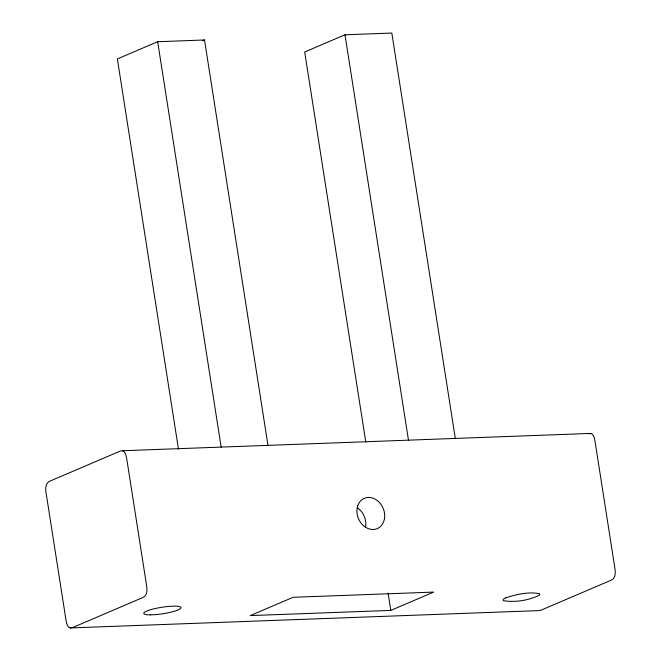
<?xml version="1.0" encoding="UTF-8"?>
<svg xmlns="http://www.w3.org/2000/svg" width="661" height="661" viewBox="0 0 661 661"><rect width="100%" height="100%" fill="white"/><g stroke="black" fill="none" stroke-linecap="round" stroke-linejoin="round"><path stroke-width="0.99" d="M267.978 445.39L204.513 39.982L157.673 41.717L117.369 58.928L178.462 449.067M202.638 40.784L204.513 39.982M455.313 438.466L391.824 33.05L344.992 34.785L304.688 51.996L365.806 442.126M390.8 610.4L433.649 592.091L293.12 597.296L250.271 615.598L390.8 610.4L388.098 593.124M70.248 627.95L72.545 627.578L143.073 597.445L145.189 595.941L146.494 593.537L146.99 590.281L146.684 586.142L126.631 458.106L125.689 454.247L124.301 451.785L122.45 450.752L120.162 451.116L49.633 481.249C45.411 483.257 45.435 488.57 46.022 492.544L66.067 620.572L67.009 624.447L68.405 626.892L70.248 627.95L538.55 610.624L540.847 610.243L611.375 580.118L613.491 578.606L614.796 576.202L615.292 572.947L614.978 568.807L594.933 440.78L593.991 436.921L592.595 434.459L590.752 433.418L122.45 450.752M588.464 433.79L590.752 433.418M408.481 440.193L344.992 34.785M157.673 41.717L221.162 447.125M357.411 507.896A16.475 13.385 66.9 0 1 365.525 527.23M505.847 597.784L503.17 599.387L503.294 600.659C515.398 602.642 528.783 600.436 539.764 595.016L539.64 593.752C528.42 591.479 516.596 594.396 505.847 597.784M357.7 505.88A16.475 13.385 66.9 0 0 373.316 529.486A16.475 13.385 66.9 0 0 381.397 505.004A16.475 13.385 66.9 0 0 357.7 505.88M150.353 614.854A18.855 3.272 -8.9 0 0 180.742 608.302A18.855 3.272 -8.9 0 0 156.12 608.335A18.855 3.272 -8.9 0 0 150.353 614.854"/></g></svg>
